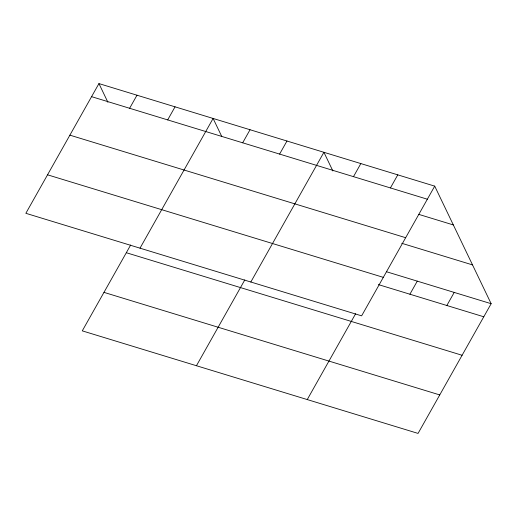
<?xml version="1.0" encoding="UTF-8"?>
<svg xmlns="http://www.w3.org/2000/svg" width="517" height="517" viewBox="0 0 517 517"><rect width="100%" height="100%" fill="white"/><g stroke="black" fill="none" stroke-linecap="round" stroke-linejoin="round"><path stroke-width="0.78" d="M98.941 83.586L25.85 213.301L361.629 315.848L434.719 186.139L98.941 83.586L107.904 102.263M129.625 108.286L136.992 95.206M167.682 119.905L175.05 106.832M130.652 245.019L82.281 330.861L418.059 433.414L491.15 303.699L434.719 186.139M140.017 248.166L213.107 118.451L221.728 136.417M242.673 142.808L250.041 129.735M279.607 154.092L286.974 141.012M196.447 365.732L244.819 279.884M250.823 282.011L323.913 152.295L332.877 170.972M353.479 176.652L360.847 163.579M390.413 187.936L397.78 174.856M307.253 399.57L355.625 313.729M409.91 294.218L417.277 281.138M446.843 305.495L454.217 292.422M91.574 96.66L427.352 199.213M418.712 214.355L453.338 224.934M69.885 135.15L405.664 237.704M401.735 243.281L472.525 264.904M386.496 271.742L491.15 303.699M47.538 174.811L383.317 277.358M378.36 284.583L483.783 316.779M126.316 252.716L462.095 355.269M103.969 292.37L439.747 394.923"/></g></svg>
